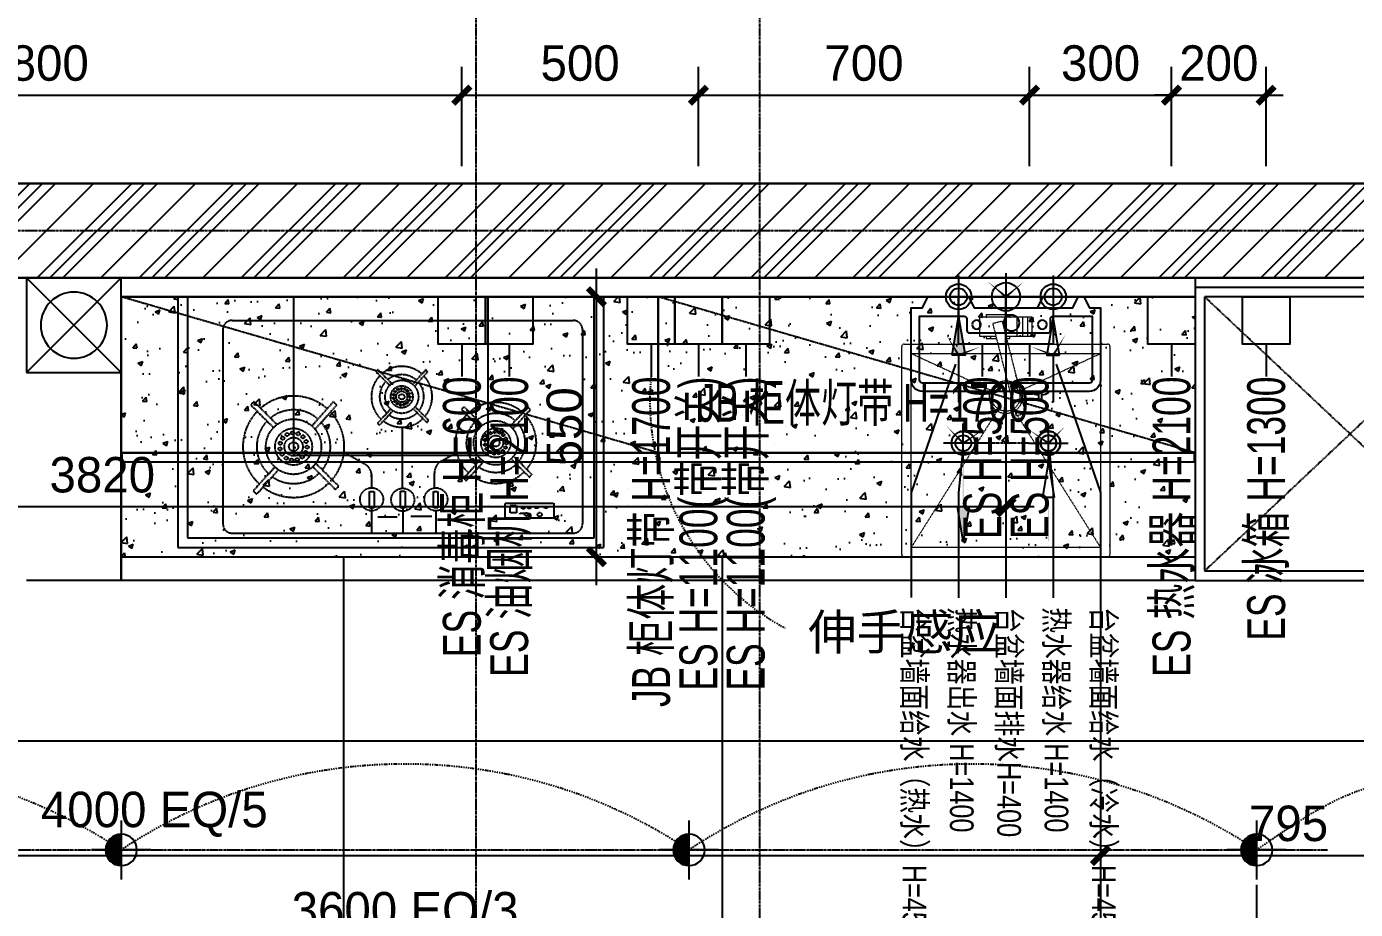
# Model space of a CAD drawing. Header units: millimetres. Extents: x 590 to 34010, y 590 to 7410.
# Drawn here: x 23850 to 26659, y 4564 to 6432 of the extents above; entities that cross this region are included whole.
import ezdxf
from ezdxf import colors
from ezdxf.entities.mleader import LeaderData, LeaderLine
from ezdxf.enums import TextEntityAlignment as Align
from ezdxf.math import Vec2, Vec3

# ---------------------------------------------------------------- set-up
doc = ezdxf.new("R2010")
doc.units = ezdxf.units.MM
doc.header["$PDMODE"] = 35
for name, pattern in [('Pbo-Center', [9, 6, -1, 1, -1]), ('Pbo-Dashdot', [5, 2.5, -1.25, 0, -1.25]), ('Pbo-Hidden', [1.875, 1.25, -0.625])]:
    doc.linetypes.add(name, pattern=pattern)
doc.layers.get('0').update_dxf_attribs({"color": 14})
doc.layers.get('DEFPOINTS').update_dxf_attribs({"color": 5})
for name, color, linetype in [('!PboDS-Fixt', 31, 'Pbo-Hidden'), ('!PboDS-MillRC', 42, 'Continuous'), ('!PboDS-MillRS', 43, 'Pbo-Hidden'), ('!PboEM-Dim', 50, 'Continuous'), ('!PboEM-Elec', 61, 'Continuous'), ('!PboES-Circ', 114, 'Pbo-Dashdot'), ('!PboES-Elec', 61, 'Continuous'), ('!PboES-TXT25', 40, 'Continuous'), ('!PboEX-Beam', 218, 'Pbo-Hidden'), ('!PboFC-Dim', 50, 'Continuous'), ('!PboFC-Hatch', 250, 'Continuous'), ('!PboLP-Dim', 50, 'Continuous'), ('!PboLP-Dim-Center', 50, 'Pbo-Center'), ('!PboPL-EXwalls', 190, 'Continuous'), ('!PboPL-Grid', 124, 'Pbo-Center'), ('!PboPL-Hatch', 250, 'Continuous'), ('!PboPL-Mech', 134, 'Continuous'), ('!PboPL-WallFin', 160, 'Continuous'), ('!PboRC-Lightings', 22, 'Continuous'), ('!PboWS-Dim', 50, 'Continuous'), ('!PboWS-Mech', 134, 'Continuous'), ('!PboWS-Refe', 50, 'Continuous')]:
    doc.layers.add(name, color=color, linetype=linetype)
doc.styles.add('!PYH.V2008_CN', font='')
doc.styles.add('!PYH.V2008_EN', font='')
doc.styles.add('Genvea', font='')
doc.styles.get('!PYH.V2008_CN').set_extended_font_data('赫思深化DWG.CN繁')
doc.styles.get('!PYH.V2008_EN').set_extended_font_data('赫思深化DWG.CN繁')
doc.styles.get('Genvea').set_extended_font_data('Geneva')
doc.dimstyles.new('!PboMS-30', dxfattribs={"dimscale": 30, "dimtxt": 2.5, "dimasz": 1.2, "dimexe": 2, "dimexo": 2, "dimgap": 1, "dimtad": 1, "dimdec": 0, "dimdsep": 46, "dimtxsty": '!PYH.V2008_EN', "dimblk": 'ARCHTICK', "dimcen": 1, "dimdle": 2, "dimclrd": 44, "dimclre": 44, "dimclrt": 256, "dimadec": 1, "dimazin": 2, "dimtfac": 1, "dimtdec": 0, "dimtix": 1, "dimtmove": 2, "dimatfit": 1, "dimldrblk": '!PYH_DIM.ARCHTICK', "dimfxl": 5, "dimfxlon": 1, "dimtolj": 1, "dimtzin": 0, "dimlwd": -1, "dimlwe": -1, "dimarcsym": 0})

# ---------------------------------------------------------------- blocks, each defined once
blk = doc.blocks.new('S-100立管')
for p, q in [((-100, 100), (100, 100)), ((-100, -100), (-100, 100)), ((-100, -100), (100, 100)), ((-100, 100), (100, -100)), ((100, 100), (100, -100)), ((100, -100), (-100, -100))]:
    blk.add_line(p, q)
blk.add_circle((0, 0), 70)
blk = doc.blocks.new('*U107')
at = {"layer": '!PboDS-MillRC'}
blk.add_lwpolyline([(620, 655), (0, 655), (0, 0), (620, 0)], close=True, dxfattribs=at)
at = {"layer": '!PboDS-MillRS'}
for p, q in [((20, 635), (600, 20)), ((600, 635), (20, 20))]:
    blk.add_line(p, q, dxfattribs=at)
blk.add_lwpolyline([(600, 635), (20, 635), (20, 20), (600, 20)], close=True, dxfattribs=at)
blk = doc.blocks.new('WERWY')
for p, q in [((276651.3, -30493.2), (277062.3, -30493.2)), ((276631.8, -31233.7), (276631.8, -30512.7)), ((277081.8, -31233.7), (277081.8, -30512.7)), ((276651.3, -31253.2), (277062.3, -31253.2))]:
    blk.add_line(p, q)
at = {"color": 8}
for p, q in [((276815, -30609.1), (276855.6, -30645.6)), ((276820.4, -30603.5), (276861.2, -30640.1)), ((276918.8, -30638.9), (276957.6, -30600.2)), ((276924.7, -30644.1), (276963.2, -30605.5)), ((276814.6, -30743.3), (276853.4, -30704.5)), ((276820, -30748.9), (276858.6, -30710.3)), ((276925.1, -30708.1), (276965.7, -30744.6)), ((276929.9, -30701.9), (276970.7, -30738.6)), ((276929.2, -30791.5), (276911.1, -30759.6)), ((276986, -30806.2), (276954.6, -30806.2)), ((277034.5, -30803.5), (277081.8, -30803.5)), ((277045.9, -30855.7), (277045.9, -30811)), ((276736.5, -30824.7), (276766.9, -30852.1)), ((276740.5, -30820.5), (276771.1, -30848)), ((276814.4, -30847.1), (276843.4, -30818)), ((276818.7, -30851), (276847.7, -30822)), ((276736.2, -30925.3), (276765.3, -30896.2)), ((276822.7, -30894.3), (276853.3, -30921.9)), ((276986.9, -30873.6), (276857.6, -30873.6)), ((277028.2, -30873.2), (277081.8, -30873.2)), ((277047.1, -30925.8), (277047.1, -30885.1)), ((276740.3, -30929.6), (276769.2, -30900.6)), ((276819.1, -30899), (276849.5, -30926.3)), ((276985.8, -30938.5), (276961, -30938.5)), ((277028.5, -30939), (277081.8, -30939)), ((276910.3, -30997.2), (276935.7, -30953.2)), ((276933.9, -31057), (276982.4, -31008.6)), ((276804.1, -31019.7), (276854.9, -31065.3)), ((276810.9, -31012.7), (276861.9, -31058.5)), ((276941.2, -31063.5), (276989.4, -31015.3)), ((276803.7, -31187.4), (276852.1, -31138.9)), ((276810.4, -31194.5), (276858.6, -31146.2)), ((276941.8, -31143.5), (276992.5, -31189.1)), ((276947.8, -31135.8), (276998.8, -31181.6))]:
    blk.add_line(p, q, dxfattribs=at)
for points in [[(277018.6, -30656.8), (277018.6, -30553.4), (277050, -30553.4), (277050, -30656.8)], [(277025.7, -30573.8), (277025.7, -30568), (277029.2, -30568), (277029.2, -30573.8)], [(277025.7, -30593.3), (277025.7, -30586.7), (277029.2, -30586.7), (277029.2, -30593.3)], [(277025.7, -30608.4), (277025.7, -30602.2), (277029.7, -30602.2), (277029.7, -30608.4)], [(277023.4, -30645.7), (277023.4, -30632.8), (277038.5, -30632.8), (277038.5, -30645.7)], [(277025.2, -30621.7), (277025.2, -30615.5), (277030.1, -30615.5), (277030.1, -30621.7)], [(276993.4, -30808.4), (276993.4, -30798.8), (277028.5, -30798.8), (277028.5, -30808.4)], [(276993.1, -30877.5), (276993.1, -30867.8), (277028.2, -30867.8), (277028.2, -30877.5)], [(276993.4, -30943.2), (276993.4, -30933.6), (277028.5, -30933.6), (277028.5, -30943.2)]]:
    blk.add_lwpolyline(points, close=True, dxfattribs=at)
for centre, radius in [((277042.5, -30583.6), 4.44), ((277042.1, -30611.5), 3.58), ((276890.8, -30676.4), 46.8), ((276890.8, -30676.4), 31.2), ((276868.9, -30668.7), 2.79), ((276874, -30660.6), 2.79), ((276890.8, -30676.4), 15.6), ((276882, -30655.2), 2.79), ((276890.8, -30676.4), 7.79), ((276891.4, -30653.6), 2.79), ((276900.7, -30655.9), 2.79), ((276908.2, -30661.8), 2.79), ((276912.7, -30670.3), 2.79), ((276867.6, -30678.2), 2.79), ((276870.2, -30687.4), 2.79), ((276876.4, -30694.7), 2.79), ((276885, -30699), 2.79), ((276894.5, -30699.3), 2.79), ((276903.4, -30695.7), 2.79), ((276910.1, -30688.8), 2.79), ((276913.4, -30679.8), 2.79), ((277010.2, -30803.1), 24.4), ((276793.3, -30875.2), 35.1), ((276793.3, -30875.2), 23.4), ((276776.9, -30869.4), 2.09), ((276780.8, -30863.3), 2.09), ((276793.3, -30875.2), 11.7), ((276786.7, -30859.3), 2.09), ((276793.8, -30858.1), 2.09), ((276800.8, -30859.8), 2.09), ((276806.4, -30864.2), 2.09), ((277011.2, -30873), 24.4), ((276775.9, -30876.5), 2.09), ((276777.9, -30883.4), 2.09), ((276782.5, -30888.9), 2.09), ((276789, -30892.1), 2.09), ((276793.3, -30875.2), 5.85), ((276796.2, -30892.4), 2.09), ((276802.8, -30889.7), 2.09), ((276807.8, -30884.5), 2.09), ((276809.8, -30870.6), 2.09), ((276810.3, -30877.8), 2.09), ((277010.2, -30938.9), 24.4), ((276898.9, -31103.8), 58.5), ((276898.9, -31103.8), 39), ((276871.6, -31094.2), 3.49), ((276877.9, -31084.1), 3.49), ((276898.9, -31103.8), 19.5), ((276887.9, -31077.4), 3.49), ((276899.7, -31075.3), 3.49), ((276911.3, -31078.2), 3.49), ((276920.7, -31085.6), 3.49), ((276926.3, -31096.2), 3.49), ((276869.9, -31106.1), 3.49), ((276873.2, -31117.6), 3.49), ((276898.9, -31103.8), 9.74), ((276923, -31119.4), 3.49), ((276927.1, -31108.2), 3.49), ((276880.9, -31126.8), 3.49), ((276891.6, -31132), 3.49), ((276903.6, -31132.5), 3.49), ((276914.7, -31128), 3.49)]:
    blk.add_circle(centre, radius, dxfattribs=at)
for centre, start, end in [((276651.3, -30512.7), 90, 180), ((277062.3, -30512.7), 0, 90), ((276651.3, -31233.7), 180, 270), ((277062.3, -31233.7), 270, 0)]:
    blk.add_arc(centre, 19.5, start, end)
for centre, radius, start, end in [((276890.8, -30676.4), 101.3, 133.9855, 138.3962), ((276890.8, -30676.4), 85.7, 49.4414, 133.2471), ((276890.8, -30676.4), 62.4, 51.0995, 131.4439), ((276890.8, -30676.4), 101.3, 44.3523, 48.7623), ((276890.8, -30676.4), 85.7, 138.4614, 220.6269), ((276890.8, -30676.4), 62.4, 138.6204, 218.9688), ((276890.8, -30676.4), 62.4, 324.6311, 43.9261), ((276890.8, -30676.4), 85.7, 322.8279, 44.2284), ((276890.8, -30676.4), 62.4, 226.1422, 317.4546), ((276890.8, -30676.4), 101.3, 221.306, 225.716), ((276890.8, -30676.4), 85.7, 225.84, 317.6136), ((276890.8, -30676.4), 101.3, 317.6788, 322.0896), ((276793.3, -30875.2), 64.3, 49.4414, 133.2471), ((276954.6, -30777), 29.2, 209.6465, 270), ((276793.3, -30875.2), 64.3, 138.4614, 220.6269), ((276793.3, -30875.2), 76, 133.9855, 138.3962), ((276793.3, -30875.2), 46.8, 51.0995, 131.4439), ((276793.3, -30875.2), 64.3, 322.8279, 44.2284), ((276793.3, -30875.2), 76, 44.3523, 48.7623), ((276793.3, -30875.2), 46.8, 138.6204, 218.9688), ((276793.3, -30875.2), 46.8, 324.6311, 43.9261), ((276793.3, -30875.2), 64.3, 225.84, 317.6136), ((276793.3, -30875.2), 46.8, 226.1422, 317.4546), ((276793.3, -30875.2), 76, 317.6788, 322.0896), ((276793.3, -30875.2), 76, 221.306, 225.716), ((276961, -30967.8), 29.2, 90, 150.0839), ((276898.9, -31103.8), 107.2, 49.4414, 133.2471), ((276898.9, -31103.8), 126.7, 44.3523, 48.7623), ((276898.9, -31103.8), 107.2, 138.4614, 220.6269), ((276898.9, -31103.8), 126.7, 133.9855, 138.3962), ((276898.9, -31103.8), 77.9, 51.0995, 131.4439), ((276898.9, -31103.8), 107.2, 322.8279, 44.2284), ((276898.9, -31103.8), 77.9, 138.6204, 218.9688), ((276898.9, -31103.8), 77.9, 324.6311, 43.9261), ((276898.9, -31103.8), 107.2, 225.84, 317.6136), ((276898.9, -31103.8), 77.9, 226.1422, 317.4546), ((276898.9, -31103.8), 126.7, 221.306, 225.716), ((276898.9, -31103.8), 126.7, 317.6788, 322.0896)]:
    blk.add_arc(centre, radius, start, end, dxfattribs=at)
blk = doc.blocks.new('油烟机')
at = {"color": 250, "linetype": 'Pbo-Hidden'}
blk.add_lwpolyline([(-530, -450), (0, -450), (0, 450), (-530, 450)], close=True, dxfattribs=at)
for points in [[(0, 430), (-510, 430), (-510, -430), (0, -430)], [(0, 205.5), (-335, 205.5), (-335, -205.5), (0, -205.5)]]:
    blk.add_lwpolyline(points, dxfattribs=at)
blk = doc.blocks.new('danpen')
at = {"color": 8, "lineweight": 5}
for p, q in [((30406.5, -73944.1), (30225, -73655.9)), ((30443.5, -73944.1), (30625, -73655.9)), ((30383.5, -73938.9), (30402.8, -73934)), ((30393.5, -73988), (30225, -74065.9)), ((30625, -74065.9), (30456.5, -73988))]:
    blk.add_line(p, q, dxfattribs=at)
at = {"color": 0, "lineweight": 5}
for p, q in [((30433.1, -74134.7), (30383.5, -73938.9)), ((30402.8, -73934), (30452.5, -74129.8)), ((30369.7, -74102.6), (30369.7, -74142.6)), ((30424.9, -74102.6), (30369.7, -74102.6)), ((30379.7, -74142.6), (30379.7, -74102.6)), ((30389.7, -74142.6), (30389.7, -74102.6)), ((30401.7, -74142.6), (30401.7, -74102.6)), ((30416.7, -74097.6), (30416.7, -74102.6)), ((30423.7, -74097.6), (30416.7, -74097.6)), ((30466.7, -74097.6), (30444.3, -74097.6)), ((30480.7, -74102.6), (30445.6, -74102.6)), ((30466.7, -74102.6), (30466.7, -74097.6)), ((30480.7, -74142.6), (30480.7, -74102.6)), ((30369.7, -74142.6), (30480.7, -74142.6)), ((30416.7, -74141.6), (30416.7, -74147.6)), ((30416.7, -74147.6), (30466.7, -74147.6)), ((30452.5, -74129.8), (30433.1, -74134.7)), ((30466.7, -74147.6), (30466.7, -74141.6))]:
    blk.add_line(p, q, dxfattribs=at)
blk.add_lwpolyline([(30640, -74085.9), (30210, -74085.9, -0.414214), (30205, -74080.9), (30205, -73640.9, -0.414214), (30210, -73635.9), (30640, -73635.9, -0.414214), (30645, -73640.9), (30645, -74080.9, -0.414214)], format="xyb", close=True, dxfattribs=at)
blk.add_lwpolyline([(30625, -74065.9), (30225, -74065.9), (30225, -73655.9), (30625, -73655.9)], close=True, dxfattribs=at)
at = {"color": 8, "lineweight": 5}
for radius in [34.7, 29.7]:
    blk.add_circle((30425, -73973.5), radius, dxfattribs=at)
blk = doc.blocks.new('*U108')
for points in [[(-350, 2), (-330, 2), (-330, 1133), (-350, 1133)], [(-330, 0), (0, 0), (0, 1135), (-330, 1135)]]:
    blk.add_lwpolyline(points, close=True)
at = {"color": 250}
blk.add_lwpolyline([(-330, 1135), (0, 0)], dxfattribs=at)
blk = doc.blocks.new('插座1')
at = {"color": 0}
blk.add_line((1.6, 0), (2.7, 0), dxfattribs=at)
blk.add_lwpolyline([(0, -0.8), (1.6, -0.8), (1.6, 0.8), (0, 0.8)], close=True, dxfattribs=at)
at = {"color": 0, "style": 'Genvea'}
blk.add_attdef('TV', text='', height=1.6, dxfattribs=at).set_placement((3.25, 0), align=Align.MIDDLE_LEFT)
blk = doc.blocks.new('_ArchTick')
at = {"const_width": 0.35}
blk.add_lwpolyline([(0.5, 0.5), (-0.5, -0.5)], dxfattribs=at)
blk = doc.blocks.new('*D111')
at = {"layer": '!PboEM-Dim', "color": 44, "transparency": 16777216}
for p, q in [((22970, 6136.5), (22970, 6346.5)), ((24770, 6136.5), (24770, 6346.5)), ((22910, 6286.5), (24830, 6286.5))]:
    blk.add_line(p, q, dxfattribs=at)
at = {"layer": 'DEFPOINTS', "color": 0, "transparency": 16777216}
for p in [(24770, 6286.5), (22970, 5900), (24770, 5860)]:
    blk.add_point(p, dxfattribs=at)
at = {"layer": '!PboEM-Dim', "color": 44, "transparency": 16777216, "xscale": 36, "yscale": 36, "zscale": 36, "rotation": 180}
blk.add_blockref('_ArchTick', (22970, 6286.5), dxfattribs=at)
at = {"layer": '!PboEM-Dim', "color": 44, "transparency": 16777216, "xscale": 36, "yscale": 36, "zscale": 36}
blk.add_blockref('_ArchTick', (24770, 6286.5), dxfattribs=at)
at = {"layer": '!PboEM-Dim', "transparency": 16777216, "insert": (23870, 6354), "char_height": 75, "attachment_point": 5, "style": '!PYH.V2008_EN'}
blk.add_mtext('\\A1;1800', dxfattribs=at)
blk = doc.blocks.new('!PYH_DIM.ARCHTICK')
blk.add_lwpolyline([(0, 0, 0, 0, 0), (-0.964, -1.149, 0.4, 0.25, 0), (0, 0, 0.25, 0.4, 0), (-0.964, 1.149, 0, 0, 0), (0, 0, 0, 0, 0), (-1.635, 0, 0, 0, 0)], format="xyseb")
blk = doc.blocks.new('*D112')
at = {"layer": '!PboEM-Dim', "color": 44, "transparency": 16777216}
for p, q in [((24770, 6136.5), (24770, 6346.5)), ((25270, 6136.5), (25270, 6346.5)), ((24710, 6286.5), (25330, 6286.5))]:
    blk.add_line(p, q, dxfattribs=at)
at = {"layer": 'DEFPOINTS', "color": 0, "transparency": 16777216}
for p in [(25270, 6286.5), (24770, 5860), (25270, 5760)]:
    blk.add_point(p, dxfattribs=at)
at = {"layer": '!PboEM-Dim', "color": 44, "transparency": 16777216, "xscale": 36, "yscale": 36, "zscale": 36, "rotation": 180}
blk.add_blockref('_ArchTick', (24770, 6286.5), dxfattribs=at)
at = {"layer": '!PboEM-Dim', "color": 44, "transparency": 16777216, "xscale": 36, "yscale": 36, "zscale": 36}
blk.add_blockref('_ArchTick', (25270, 6286.5), dxfattribs=at)
at = {"layer": '!PboEM-Dim', "transparency": 16777216, "insert": (25020, 6354), "char_height": 75, "attachment_point": 5, "style": '!PYH.V2008_EN'}
blk.add_mtext('\\A1;500', dxfattribs=at)
blk = doc.blocks.new('*D113')
at = {"layer": '!PboEM-Dim', "color": 44, "transparency": 16777216}
for p, q in [((25270, 6136.5), (25270, 6346.5)), ((25970, 6136.5), (25970, 6346.5)), ((25210, 6286.5), (26030, 6286.5))]:
    blk.add_line(p, q, dxfattribs=at)
at = {"layer": 'DEFPOINTS', "color": 0, "transparency": 16777216}
for p in [(25970, 6286.5), (25270, 5760), (25970, 5760)]:
    blk.add_point(p, dxfattribs=at)
at = {"layer": '!PboEM-Dim', "color": 44, "transparency": 16777216, "xscale": 36, "yscale": 36, "zscale": 36, "rotation": 180}
blk.add_blockref('_ArchTick', (25270, 6286.5), dxfattribs=at)
at = {"layer": '!PboEM-Dim', "color": 44, "transparency": 16777216, "xscale": 36, "yscale": 36, "zscale": 36}
blk.add_blockref('_ArchTick', (25970, 6286.5), dxfattribs=at)
at = {"layer": '!PboEM-Dim', "transparency": 16777216, "insert": (25620, 6354), "char_height": 75, "attachment_point": 5, "style": '!PYH.V2008_EN'}
blk.add_mtext('\\A1;700', dxfattribs=at)
blk = doc.blocks.new('*D114')
at = {"layer": '!PboEM-Dim', "color": 44, "transparency": 16777216}
for p, q in [((25970, 6136.5), (25970, 6346.5)), ((26270, 6136.5), (26270, 6346.5)), ((25910, 6286.5), (26330, 6286.5))]:
    blk.add_line(p, q, dxfattribs=at)
at = {"layer": 'DEFPOINTS', "color": 0, "transparency": 16777216}
for p in [(26270, 6286.5), (25970, 5760), (26270, 5760)]:
    blk.add_point(p, dxfattribs=at)
at = {"layer": '!PboEM-Dim', "color": 44, "transparency": 16777216, "xscale": 36, "yscale": 36, "zscale": 36, "rotation": 180}
blk.add_blockref('_ArchTick', (25970, 6286.5), dxfattribs=at)
at = {"layer": '!PboEM-Dim', "color": 44, "transparency": 16777216, "xscale": 36, "yscale": 36, "zscale": 36}
blk.add_blockref('_ArchTick', (26270, 6286.5), dxfattribs=at)
at = {"layer": '!PboEM-Dim', "transparency": 16777216, "insert": (26120, 6354), "char_height": 75, "attachment_point": 5, "style": '!PYH.V2008_EN'}
blk.add_mtext('\\A1;300', dxfattribs=at)
blk = doc.blocks.new('*D115')
at = {"layer": '!PboEM-Dim', "color": 44, "transparency": 16777216}
for p, q in [((26270, 6136.5), (26270, 6346.5)), ((26470, 6136.5), (26470, 6346.5)), ((26270, 6286.5), (26234, 6286.5)), ((26270, 6286.5), (26470, 6286.5)), ((26470, 6286.5), (26506, 6286.5))]:
    blk.add_line(p, q, dxfattribs=at)
at = {"layer": 'DEFPOINTS', "color": 0, "transparency": 16777216}
for p in [(26470, 6286.5), (26270, 5760), (26470, 5760)]:
    blk.add_point(p, dxfattribs=at)
at = {"layer": '!PboEM-Dim', "color": 44, "transparency": 16777216, "xscale": 36, "yscale": 36, "zscale": 36}
blk.add_blockref('_ArchTick', (26270, 6286.5), dxfattribs=at)
at = {"layer": '!PboEM-Dim', "color": 44, "transparency": 16777216, "xscale": 36, "yscale": 36, "zscale": 36, "rotation": 180}
blk.add_blockref('_ArchTick', (26470, 6286.5), dxfattribs=at)
at = {"layer": '!PboEM-Dim', "transparency": 16777216, "insert": (26370, 6354), "char_height": 75, "attachment_point": 5, "style": '!PYH.V2008_EN'}
blk.add_mtext('\\A1;200', dxfattribs=at)
blk = doc.blocks.new('*U60')
blk.add_hatch(color=256).paths.add_polyline_path([(-113.6, -123.5), (-100, -42.4), (-86.4, -123.5)])
at = {"color": 8}
for p, q in [((-100, 45.1), (-100, -44.9)), ((0, 50), (0, -50)), ((100, 45.1), (100, -44.9)), ((-59.6, 0.1), (-149.6, 0.1)), ((50, 0), (-50, 0)), ((59.6, 0.1), (149.6, 0.1))]:
    blk.add_line(p, q, dxfattribs=at)
for p, q in [((-100, -123.5), (-100, -223)), ((100, -123.5), (100, -223))]:
    blk.add_line(p, q)
for points in [[(-113.6, -123.5), (-100, -42.4), (-86.4, -123.5)], [(113.6, -123.5), (100, -42.4), (86.4, -123.5)]]:
    blk.add_lwpolyline(points, close=True)
for centre, radius in [((0, 0), 30), ((-100, 0), 27), ((100, 0), 27)]:
    blk.add_circle(centre, radius)
at = {"color": 250}
for centre in [(-100, 0), (100, 0)]:
    blk.add_circle(centre, 18, dxfattribs=at)
blk = doc.blocks.new('A$C4AC51595')
for p, q in [((202.4, -54.7), (200, -54.7)), ((200, -90), (202.4, -90))]:
    blk.add_line(p, q)
for points in [[(23.5, -67.1), (0, -78.8), (0, -164.7), (23.5, -176.5), (23.5, -200), (176.5, -200, 0.414214), (200, -176.5), (200, 176.5, 0.414214), (176.5, 200), (23.5, 200), (23.5, 176.5), (0, 164.7), (0, 78.8), (23.5, 67.1)], [(76.5, 76.5), (76.5, -88.2, -0.414214), (70.6, -94.1), (47.1, -94.1, 0.414214), (41.2, -100), (41.2, -182.4), (176.5, -182.4, 0.414214), (182.4, -176.5), (182.4, 176.5, 0.414214), (176.5, 182.4), (41.2, 182.4), (41.2, 88.2, 0.414214), (47.1, 82.4), (70.6, 82.4, -0.414214)]]:
    blk.add_lwpolyline(points, format="xyb", close=True)
blk.add_lwpolyline([(23.5, -67.1), (23.5, -141.2), (0, -152.9)])
blk.add_lwpolyline([(200, -75.3), (216.5, -75.3, 0.414214), (217.6, -74.1), (217.6, -70.6, 0.414214), (216.5, -69.4), (200, -69.4)], format="xyb")
for centre, radius in [((58.8, 62.1), 9.41), ((55.3, -12), 16.7), ((58.8, -77.2), 9.41)]:
    blk.add_circle(centre, radius)
for centre, start, end in [((183.6, -70.7), 3.0559, 40.5469), ((183.6, -74), 319.4531, 356.9441)]:
    blk.add_arc(centre, 24.6, start, end)
blk = doc.blocks.new('A$C7EA33CFF')
for p, q in [((0, -41.7), (0, 41.7)), ((-41.7, 0), (41.7, 0))]:
    blk.add_line(p, q)
blk.add_lwpolyline([(-115.1, 12.3), (-115.1, -12.3), (-41.7, 0), (-115.1, 12.3)])
for radius in [25, 16.7]:
    blk.add_circle((0.1, 0), radius)
blk.add_solid([(-207.2, -1.2), (-207.2, 1.2), (-115.1, -1.2), (-115.1, 1.2)])
blk = doc.blocks.new('pbotmp20160325092646')
blk.add_hatch(color=256).paths.add_polyline_path([(-12.3, 133.8), (12.3, 133.8), (0, 207.2)])
for p, q in [((0, 41.7), (0, -41.7)), ((-41.7, 0), (41.7, 0))]:
    blk.add_line(p, q)
blk.add_lwpolyline([(12.3, 133.8), (-12.3, 133.8), (0, 207.2), (12.3, 133.8)])
for radius in [25, 16.7]:
    blk.add_circle((0, -0.1), radius)
blk.add_solid([(-1.2, 41.7), (1.2, 41.7), (-1.2, 133.8), (1.2, 133.8)])
blk = doc.blocks.new('pbotmp20190506221721')
blk.add_hatch(color=256).paths.add_polyline_path([(133.8, -77.7), (133.8, -102.3), (207.2, -90)])
for p, q in [((0, 48.3), (0, 131.7)), ((41.7, 90), (-41.7, 90)), ((0, -48.3), (0, -131.7)), ((41.7, -90), (-41.7, -90))]:
    blk.add_line(p, q)
at = {"color": 250, "linetype": 'Pbo-Center'}
for p, q in [((0, 48.3), (0, -48.3)), ((-40, 0), (80, 0))]:
    blk.add_line(p, q, dxfattribs=at)
for points in [[(115.1, 102.3), (115.1, 77.7), (41.7, 90), (115.1, 102.3)], [(133.8, -102.3), (133.8, -77.7), (207.2, -90), (133.8, -102.3)]]:
    blk.add_lwpolyline(points)
for centre, radius in [((-0.1, 90), 25), ((-0.1, 90), 16.7), ((-0.1, -90), 25), ((-0.1, -90), 16.7)]:
    blk.add_circle(centre, radius)
for points in [[(207.2, 88.8), (207.2, 91.2), (115.1, 88.8), (115.1, 91.2)], [(41.7, -88.8), (41.7, -91.2), (133.8, -88.8), (133.8, -91.2)]]:
    blk.add_solid(points)
at = {"xscale": -1}
blk.add_blockref('A$C7EA33CFF', (0, 90), dxfattribs=at)
at = {"rotation": 270}
blk.add_blockref('pbotmp20160325092646', (0, -90), dxfattribs=at)
blk = doc.blocks.new('*D124')
at = {"layer": '!PboWS-Dim', "color": 44, "transparency": 16777216}
for p, q in [((22100, 5565.6), (22100, 5355.6)), ((25920, 5565.6), (25920, 5355.6)), ((25980, 5415.6), (22040, 5415.6))]:
    blk.add_line(p, q, dxfattribs=at)
at = {"layer": 'DEFPOINTS', "color": 0, "transparency": 16777216}
for p in [(22100, 5860), (25920, 5860), (22100, 5415.6)]:
    blk.add_point(p, dxfattribs=at)
at = {"layer": '!PboWS-Dim', "color": 44, "transparency": 16777216, "xscale": 36, "yscale": 36, "zscale": 36, "rotation": 180}
blk.add_blockref('_ArchTick', (22100, 5415.6), dxfattribs=at)
at = {"layer": '!PboWS-Dim', "color": 44, "transparency": 16777216, "xscale": 36, "yscale": 36, "zscale": 36}
blk.add_blockref('_ArchTick', (25920, 5415.6), dxfattribs=at)
at = {"layer": '!PboWS-Dim', "transparency": 16777216, "insert": (24010, 5483.1), "char_height": 75, "attachment_point": 5, "style": '!PYH.V2008_EN'}
blk.add_mtext('\\A1;3820', dxfattribs=at)
blk = doc.blocks.new('*U261')
for p, q in [((50, 112.5), (50, -12.5)), ((-12.5, 50), (112.5, 50))]:
    blk.add_line(p, q)
at = {"const_width": 33.3}
blk.add_lwpolyline([(50, 33.3, 0.414214), (66.7, 50, 0.414214), (50, 66.7)], format="xyb", dxfattribs=at)
blk.add_circle((50, 50), 33.3)
blk = doc.blocks.new('*D146')
at = {"layer": '!PboLP-Dim', "color": 44, "transparency": 16777216}
for p, q in [((26450, 4615.9), (26450, 4405.9)), ((27170, 4615.9), (27170, 4405.9)), ((27230, 4465.9), (26390, 4465.9))]:
    blk.add_line(p, q, dxfattribs=at)
at = {"layer": 'DEFPOINTS', "color": 0, "transparency": 16777216}
for p in [(26450, 4685.9), (27170, 4685.9), (26450, 4465.9)]:
    blk.add_point(p, dxfattribs=at)
at = {"layer": '!PboLP-Dim', "color": 44, "transparency": 16777216, "xscale": 36, "yscale": 36, "zscale": 36, "rotation": 180}
blk.add_blockref('_ArchTick', (26450, 4465.9), dxfattribs=at)
at = {"layer": '!PboLP-Dim', "color": 44, "transparency": 16777216, "xscale": 36, "yscale": 36, "zscale": 36}
blk.add_blockref('_ArchTick', (27170, 4465.9), dxfattribs=at)
at = {"layer": '!PboLP-Dim', "transparency": 16777216, "insert": (26810, 4537), "char_height": 75, "attachment_point": 5, "style": '!PYH.V2008_EN'}
blk.add_mtext('\\A1;EQ', dxfattribs=at)
blk = doc.blocks.new('*D147')
at = {"layer": '!PboLP-Dim', "color": 44, "transparency": 16777216}
for p, q in [((22850, 4615.9), (22850, 4405.9)), ((26450, 4615.9), (26450, 4405.9)), ((26510, 4465.9), (22790, 4465.9))]:
    blk.add_line(p, q, dxfattribs=at)
at = {"layer": 'DEFPOINTS', "color": 0, "transparency": 16777216}
for p in [(22850, 4690), (26450, 4685.9), (22850, 4465.9)]:
    blk.add_point(p, dxfattribs=at)
at = {"layer": '!PboLP-Dim', "color": 44, "transparency": 16777216, "xscale": 36, "yscale": 36, "zscale": 36, "rotation": 180}
blk.add_blockref('_ArchTick', (22850, 4465.9), dxfattribs=at)
at = {"layer": '!PboLP-Dim', "color": 44, "transparency": 16777216, "xscale": 36, "yscale": 36, "zscale": 36}
blk.add_blockref('_ArchTick', (26450, 4465.9), dxfattribs=at)
at = {"layer": '!PboLP-Dim', "transparency": 16777216, "insert": (24650, 4553.1), "char_height": 75, "attachment_point": 5, "style": '!PYH.V2008_EN'}
blk.add_mtext('\\A1;3600 EQ/3', dxfattribs=at)
blk = doc.blocks.new('*D151')
at = {"layer": '!PboFC-Dim', "color": 44, "transparency": 16777216}
for p, q in [((22120, 4828.1), (22120, 4618.1)), ((26120, 4828.1), (26120, 4618.1)), ((22060, 4678.1), (26180, 4678.1))]:
    blk.add_line(p, q, dxfattribs=at)
at = {"layer": 'DEFPOINTS', "color": 0, "transparency": 16777216}
for p in [(22120, 5260), (26120, 5195.8), (26120, 4678.1)]:
    blk.add_point(p, dxfattribs=at)
at = {"layer": '!PboFC-Dim', "color": 44, "transparency": 16777216, "xscale": 36, "yscale": 36, "zscale": 36, "rotation": 180}
blk.add_blockref('_ArchTick', (22120, 4678.1), dxfattribs=at)
at = {"layer": '!PboFC-Dim', "color": 44, "transparency": 16777216, "xscale": 36, "yscale": 36, "zscale": 36}
blk.add_blockref('_ArchTick', (26120, 4678.1), dxfattribs=at)
at = {"layer": '!PboFC-Dim', "transparency": 16777216, "insert": (24120, 4765.2), "char_height": 75, "attachment_point": 5, "style": '!PYH.V2008_EN'}
blk.add_mtext('\\A1;4000 EQ/5', dxfattribs=at)
blk = doc.blocks.new('*D152')
at = {"layer": '!PboFC-Dim', "color": 44, "transparency": 16777216}
for p, q in [((26120, 4828.1), (26120, 4618.1)), ((26915, 4828.1), (26915, 4618.1)), ((26060, 4678.1), (26975, 4678.1))]:
    blk.add_line(p, q, dxfattribs=at)
at = {"layer": 'DEFPOINTS', "color": 0, "transparency": 16777216}
for p in [(26915, 5260), (26120, 5195.8), (26915, 4678.1)]:
    blk.add_point(p, dxfattribs=at)
at = {"layer": '!PboFC-Dim', "color": 44, "transparency": 16777216, "xscale": 36, "yscale": 36, "zscale": 36, "rotation": 180}
blk.add_blockref('_ArchTick', (26120, 4678.1), dxfattribs=at)
at = {"layer": '!PboFC-Dim', "color": 44, "transparency": 16777216, "xscale": 36, "yscale": 36, "zscale": 36}
blk.add_blockref('_ArchTick', (26915, 4678.1), dxfattribs=at)
at = {"layer": '!PboFC-Dim', "transparency": 16777216, "insert": (26517.5, 4745.6), "char_height": 75, "attachment_point": 5, "style": '!PYH.V2008_EN'}
blk.add_mtext('\\A1;795', dxfattribs=at)
blk = doc.blocks.new('*D240')
at = {"layer": '!PboFC-Dim', "color": 44, "transparency": 16777216}
for p, q in [((25054.6, 5250), (25054.6, 5920)), ((24950, 5860), (25114.6, 5860)), ((24950, 5310), (25114.6, 5310))]:
    blk.add_line(p, q, dxfattribs=at)
at = {"layer": 'DEFPOINTS', "color": 0, "transparency": 16777216}
for p in [(24890, 5860), (25054.6, 5860), (24890, 5310)]:
    blk.add_point(p, dxfattribs=at)
at = {"layer": '!PboFC-Dim', "color": 44, "transparency": 16777216, "xscale": 36, "yscale": 36, "zscale": 36}
for p, rotation in [((25054.6, 5860), 90), ((25054.6, 5310), 270)]:
    blk.add_blockref('_ArchTick', p, dxfattribs=dict(at, rotation=rotation))
at = {"layer": '!PboFC-Dim', "transparency": 16777216, "insert": (24987.1, 5585), "char_height": 75, "attachment_point": 5, "rotation": 90, "style": '!PYH.V2008_EN'}
blk.add_mtext('\\A1;550', dxfattribs=at)

msp = doc.modelspace()

# ---------------------------------------------------------------- hatches: boundary and pattern name
at = {"layer": '!PboFC-Hatch'}
h = msp.add_hatch(dxfattribs=at)
h.set_pattern_fill('PYHTEMP_TEMP48', color=256, scale=60)
h.set_pattern_definition([(50, (24050, 5310), (107.589, -9.4128), [11.25, -123.75]), (355, (24050, 5310), (-20.8127, 112.829), [9, -99]), (100.4514, (24058.97, 5309.1), (86.7764, 103.416), [9.561, -105.1713]), (46.184, (24050, 5340), (160.086, -24.828), [16.875, -185.625]), (96.6356, (24063.34, 5337.93), (140.199, 146.118), [14.342, -157.757]), (351.184, (24050, 5340), (140.199, 146.118), [13.5, -148.5]), (21, (24065, 5332.5), (89.536, -60.393), [11.25, -123.75]), (326, (24065, 5332.5), (36.4973, 108.7725), [9, -99]), (71.4514, (24072.46, 5327.47), (126.0334, 48.3796), [9.543, -105.1713])])
h.paths.add_polyline_path([(24050, 5860), (24050, 5310), (26320, 5310), (26320, 5860)])
h = msp.add_hatch(dxfattribs=at)
h.set_pattern_fill('AR-SAND', color=256, scale=2.1, angle=45)
h.set_pattern_definition([(82.5, (24050, 5310), (-75.05, 70.2982), [0, -81.0768, 0, -90.678, 0, -86.6775]), (52.5, (24050, 5310), (-39.692, 173.194), [0, -43.7388, 0, -73.0758, 0, -28.0035]), (12.5, (24003.61, 5263.61), (117.243, 117.6698), [0, -26.67, 0, -96.012, 0, -125.349]), (2.5, (24003.61, 5263.61), (80.279, 146.486), [0, -13.335, 0, -62.9412, 0, -72.009])])
h.paths.add_polyline_path([(26320, 5860), (24050, 5860), (24050, 5310), (26320, 5310)])
h = msp.add_hatch(dxfattribs=at)
h.set_pattern_fill('PBO网格_800_800', color=256, style=0, pattern_type=2)
h.set_pattern_definition([(0, (22120, 4120), (0, 800), []), (90, (22120, 4120), (-800, 800), [])])
h.paths.add_polyline_path([(22120, 5260), (22120, 5240), (22130, 5240), (22130, 5210), (22120, 5210), (22120, 4240), (22130, 4240), (22130, 4210), (22120, 4210), (22120, 4120), (23560, 4120), (23560, 4130), (24440, 4130), (24440, 4120), (26915, 4120), (26915, 5240), (26320, 5240), (26320, 5310), (24050, 5310), (24050, 5260)])
at = {"layer": '!PboPL-Hatch'}
h = msp.add_hatch(dxfattribs=at)
h.set_pattern_fill('PLASTI', color=256, scale=24, angle=225)
h.set_pattern_definition([(225, (64061.15, 11604.46), (107.7631, -107.7631), []), (225, (64074.62, 11590.99), (107.7631, -107.7631), []), (225, (64088.09, 11577.51), (107.7631, -107.7631), []), (225, (64128.5, 11537.1), (107.7631, -107.7631), [])])
h.paths.add_polyline_path([(31200, 5600), (31000, 5600), (31000, 5200), (31200, 5200)])
h.paths.add_polyline_path([(31800, 2700), (31200, 2700), (31200, 2600), (31800, 2600)])
h.paths.add_polyline_path([(31200, 1900), (31000, 1900), (31000, 1400), (31200, 1400)])
h.paths.add_polyline_path([(27800, 6100), (22100, 6100), (22100, 6600), (21900, 6600), (21900, 5250), (22100, 5250), (22100, 5900), (22650, 5900), (23250, 5900), (23850, 5900), (27800, 5900)])
h.paths.add_polyline_path([(32900, 6100), (31200, 6100), (31200, 5900), (32900, 5900)])

# ---------------------------------------------------------------- linework, layer by layer
at = {"layer": '!PboDS-Fixt'}
msp.add_lwpolyline([(24050, 5860), (26320, 5860), (26320, 5260), (24050, 5260)], close=True, dxfattribs=at)
at = {"layer": '!PboES-Circ'}
for points in [[(25170, 5691.2, 0.3), (25453, 5159.3, 0.3)], [(22582.4, 4828.1, -0.111758), (22850, 4690, -0.302321), (24050, 4690, -0.302626), (25250, 4690, -0.302626), (26450, 4690, -0.3)]]:
    msp.add_lwpolyline(points, format="xyb", dxfattribs=at)
msp.add_spline([(26450, 4690), (26733.8, 4832.6), (27120, 4715.2)], degree=3, dxfattribs=at)
at = {"layer": '!PboEX-Beam'}
msp.add_lwpolyline([(22100, 6100), (27800, 6100), (27800, 5900), (22100, 5900)], close=True, dxfattribs=at)
at = {"layer": '!PboFC-Hatch'}
msp.add_lwpolyline([(24050, 5310), (26320, 5310)], dxfattribs=at)
at = {"layer": '!PboLP-Dim-Center', "color": 44}
msp.add_lwpolyline([(22700, 4690), (26600, 4690)], dxfattribs=at)
at = {"layer": '!PboPL-EXwalls'}
msp.add_lwpolyline([(27800, 5900), (27800, 6100), (22100, 6100), (22100, 6600), (21900, 6600), (21900, 5250), (22100, 5250), (22100, 5900)], close=True, dxfattribs=at)
at = {"layer": '!PboPL-Grid'}
for points in [[(24800, 1400), (24800, 6600)], [(25400, 1400), (25400, 6600)], [(21400, 6000), (33200, 6000)]]:
    msp.add_lwpolyline(points, dxfattribs=at)
at = {"layer": '!PboPL-WallFin'}
msp.add_lwpolyline([(26320, 5900), (26320, 5860), (24050, 5860), (24050, 5260), (23850, 5260)], dxfattribs=at)

# ---------------------------------------------------------------- block references
at = {"layer": '!PboDS-Fixt'}
for name, p, rotation in [('油烟机', (24620, 5860), 90), ('danpen', (56345, -68325.9), 180), ('WERWY', (55518.2, 282441.8), 270)]:
    msp.add_blockref(name, p, dxfattribs=dict(at, rotation=rotation))
at = {"layer": '!PboDS-MillRS', "xscale": -1, "rotation": 270}
for p in [(24050, 5860), (25185, 5860)]:
    msp.add_blockref('*U108', p, dxfattribs=at)
at = {"layer": '!PboEM-Elec'}
ref = msp.add_blockref('插座1', (24770, 5860), dxfattribs=dict(at, xscale=-62.5, yscale=62.5, zscale=62.5, rotation=90))
ref.add_attrib('TV', 'ES 消毒柜 H=600', dxfattribs={"layer": '0', "color": 0, "height": 80, "rotation": 90, "style": '!PYH.V2008_EN', "width": 0.7}).set_placement((24770, 5691.2), align=Align.MIDDLE_RIGHT)
at = {"layer": '!PboEM-Elec', "color": 1}
ref = msp.add_blockref('插座1', (24870, 5860), dxfattribs=dict(at, xscale=-62.5, yscale=62.5, zscale=62.5, rotation=90))
ref.add_attrib('TV', 'ES 油烟机 H=2100', dxfattribs={"layer": '0', "color": 0, "height": 80, "rotation": 90, "style": '!PYH.V2008_EN', "width": 0.7}).set_placement((24870, 5691.2), align=Align.MIDDLE_RIGHT)
at = {"layer": '!PboEM-Elec'}
ref = msp.add_blockref('插座1', (25170, 5860), dxfattribs=dict(at, xscale=-62.5, yscale=62.5, zscale=62.5, rotation=90))
ref.add_attrib('TV', 'JB 柜体灯带 H=1700', dxfattribs={"layer": '0', "color": 0, "height": 80, "rotation": 90, "style": '!PYH.V2008_EN', "width": 0.7}).set_placement((25170, 5691.2), align=Align.MIDDLE_RIGHT)
ref = msp.add_blockref('插座1', (25270, 5860), dxfattribs=dict(at, xscale=-62.5, yscale=62.5, zscale=62.5, rotation=90))
ref.add_attrib('TV', 'ES H=1100(带开关)', dxfattribs={"layer": '0', "color": 0, "height": 80, "rotation": 90, "style": '!PYH.V2008_EN', "width": 0.7}).set_placement((25270, 5691.2), align=Align.MIDDLE_RIGHT)
ref = msp.add_blockref('插座1', (25370, 5860), dxfattribs=dict(at, xscale=-62.5, yscale=62.5, zscale=62.5, rotation=90))
ref.add_attrib('TV', 'ES H=1100(带开关)', dxfattribs={"layer": '0', "color": 0, "height": 80, "rotation": 90, "style": '!PYH.V2008_EN', "width": 0.7}).set_placement((25370, 5691.2), align=Align.MIDDLE_RIGHT)
ref = msp.add_blockref('插座1', (25870, 5860), dxfattribs=dict(at, xscale=-62.5, yscale=62.5, zscale=62.5, rotation=90))
ref.add_attrib('TV', 'ES H=500', dxfattribs={"layer": '0', "color": 0, "height": 80, "rotation": 90, "style": '!PYH.V2008_EN', "width": 0.7}).set_placement((25870, 5691.2), align=Align.MIDDLE_RIGHT)
ref = msp.add_blockref('插座1', (25970, 5860), dxfattribs=dict(at, xscale=-62.5, yscale=62.5, zscale=62.5, rotation=90))
ref.add_attrib('TV', 'ES H=500', dxfattribs={"layer": '0', "color": 0, "height": 80, "rotation": 90, "style": '!PYH.V2008_EN', "width": 0.7}).set_placement((25970, 5691.2), align=Align.MIDDLE_RIGHT)
at = {"layer": '!PboEM-Elec', "color": 1}
ref = msp.add_blockref('插座1', (26270, 5860), dxfattribs=dict(at, xscale=-62.5, yscale=62.5, zscale=62.5, rotation=90))
ref.add_attrib('TV', 'ES 热水器 H=2100', dxfattribs={"layer": '0', "color": 0, "height": 80, "rotation": 90, "style": '!PYH.V2008_EN', "width": 0.7}).set_placement((26270, 5691.2), align=Align.MIDDLE_RIGHT)
at = {"layer": '!PboEM-Elec'}
ref = msp.add_blockref('插座1', (26470, 5860), dxfattribs=dict(at, xscale=-62.5, yscale=62.5, zscale=62.5, rotation=90))
ref.add_attrib('TV', 'ES 冰箱 H=1300', dxfattribs={"layer": '0', "color": 0, "height": 80, "rotation": 90, "style": '!PYH.V2008_EN', "width": 0.7}).set_placement((26470, 5691.2), align=Align.MIDDLE_RIGHT)
at = {"layer": '!PboES-Elec'}
ref = msp.add_blockref('插座1', (25170, 5860), dxfattribs=dict(at, xscale=-62.5, yscale=62.5, zscale=62.5, rotation=90))
ref.add_attrib('TV', 'JB 柜体灯带 H=1700', dxfattribs={"layer": '0', "color": 0, "height": 80, "style": '!PYH.V2008_EN', "width": 0.7}).set_placement((25967.2, 5635.7), align=Align.MIDDLE_RIGHT)
at = {"layer": '!PboPL-Mech', "xscale": -1}
msp.add_blockref('S-100立管', (23950, 5800), dxfattribs=at)
at = {"layer": '!PboPL-Mech', "extrusion": (0, 0, -1), "zscale": -1, "rotation": 270.0004771080903}
msp.add_blockref('A$C4AC51595', (-25920, 5860), dxfattribs=at)
at = {"layer": '!PboRC-Lightings', "xscale": -1}
for p in [(24100, 4640), (25300, 4640), (26500, 4640)]:
    msp.add_blockref('*U261', p, dxfattribs=at)
at = {"layer": '!PboWS-Mech'}
msp.add_blockref('*U60', (25920, 5860), dxfattribs=at)
at = {"layer": '!PboWS-Mech', "rotation": 270}
msp.add_blockref('pbotmp20190506221721', (25920, 5550.3), dxfattribs=at)
at = {"rotation": 270}
msp.add_blockref('*U107', (26320, 5880), dxfattribs=at)

# ---------------------------------------------------------------- texts
at = {"layer": '!PboES-TXT25', "insert": (25501.8, 5146.3), "char_height": 75, "width": 1.932676241267473e-12, "attachment_point": 4, "style": '!PYH.V2008_EN'}
msp.add_mtext('\\A1;伸手感应', dxfattribs=at)

# ---------------------------------------------------------------- dimensions: what is measured, and where the dimension line sits
at = {"layer": '!PboEM-Dim'}
for base, p1, p2, picture, middle in [((24770, 6286.5), (22970, 5900), (24770, 5860), '*D111', (23870, 6354)), ((25270, 6286.5), (24770, 5860), (25270, 5760), '*D112', (25020, 6354)), ((25970, 6286.5), (25270, 5760), (25970, 5760), '*D113', (25620, 6354))]:
    dim = msp.add_linear_dim(base=base, p1=p1, p2=p2, dimstyle='!PboMS-30', dxfattribs=at)
    dim.commit()
    dim.dimension.update_dxf_attribs({"geometry": picture, "text_midpoint": middle})
for base, p1, p2, picture, middle in [((26270, 6286.5), (25970, 5760), (26270, 5760), '*D114', (26120, 6354)), ((26470, 6286.5), (26270, 5760), (26470, 5760), '*D115', (26370, 6354))]:
    dim = msp.add_linear_dim(base=base, p1=p1, p2=p2, dimstyle='!PboMS-30', override={"dimscale": 30, "dimlfac": 1}, dxfattribs=at)
    dim.commit()
    dim.dimension.update_dxf_attribs({"geometry": picture, "text_midpoint": middle})
at = {"layer": '!PboFC-Dim'}
dim = msp.add_linear_dim(base=(25054.6, 5860), p1=(24890, 5310), p2=(24890, 5860), angle=90, dimstyle='!PboMS-30', override={"dimscale": 30, "dimlfac": 1}, dxfattribs=at)
dim.commit()
dim.dimension.update_dxf_attribs({"geometry": '*D240', "text_midpoint": (24987.1, 5585)})
dim = msp.add_linear_dim(base=(26120, 4678.1), p1=(22120, 5260), p2=(26120, 5195.8), text='<> EQ/5', dimstyle='!PboMS-30', dxfattribs=at)
dim.commit()
dim.dimension.update_dxf_attribs({"geometry": '*D151', "text_midpoint": (24120, 4765.2)})
dim = msp.add_linear_dim(base=(26915, 4678.1), p1=(26120, 5195.8), p2=(26915, 5260), dimstyle='!PboMS-30', dxfattribs=at)
dim.commit()
dim.dimension.update_dxf_attribs({"geometry": '*D152', "text_midpoint": (26517.5, 4745.6)})
at = {"layer": '!PboLP-Dim'}
dim = msp.add_linear_dim(base=(22850, 4465.9), p1=(26450, 4685.9), p2=(22850, 4690), angle=180, text='<> EQ/3', dimstyle='!PboMS-30', override={"dimscale": 30, "dimlfac": 1}, dxfattribs=at)
dim.commit()
dim.dimension.update_dxf_attribs({"geometry": '*D147', "text_midpoint": (24650, 4553.1)})
dim = msp.add_linear_dim(base=(26450, 4465.9), p1=(27170, 4685.9), p2=(26450, 4685.9), angle=180, text='EQ', dimstyle='!PboMS-30', dxfattribs=at)
dim.commit()
dim.dimension.update_dxf_attribs({"geometry": '*D146', "text_midpoint": (26810, 4537)})
at = {"layer": '!PboWS-Dim'}
dim = msp.add_linear_dim(base=(22100, 5415.6), p1=(25920, 5860), p2=(22100, 5860), angle=180, dimstyle='!PboMS-30', dxfattribs=at)
dim.commit()
dim.dimension.update_dxf_attribs({"geometry": '*D124', "text_midpoint": (24010, 5483.1)})

# ---------------------------------------------------------------- leaders
at = {"layer": '!PboWS-Refe'}
ml = msp.add_multileader_mtext('Standard', dxfattribs=at)
ml.set_content('{\\W0.8;台盆墙面排水H=400 }', color=256, style='!PYH.V2008_CN')
ml.set_leader_properties(color=44)
ml.set_arrow_properties(name='!PYH_DIM.ARCHTICK')
ml.build(insert=Vec2(0, 0))
ml.multileader.update_dxf_attribs({"dogleg_length": 5, "arrow_head_size": 20})
ctx = ml.context
ctx.base_point, ctx.char_height, ctx.arrow_head_size, ctx.landing_gap_size, ctx.plane_origin, ctx.plane_x_axis, ctx.plane_y_axis = Vec3(25920, 5223.3), 50, 20, 20, Vec3(25881.5, 3970, -74.1), Vec3(0, -1), Vec3(1, 0)
ctx.attachment_type = 1
notes = []
notes.append((ctx, [(0, (1, 1, 0), (25920, 5224.1), (0, -1), 0.792, [(0, [(25920, 5860)], 0, [])])]))
ctx.mtext.insert, ctx.mtext.text_direction, ctx.mtext.rotation, ctx.mtext.flow_direction = Vec3(25951.8, 5203.3), Vec3(0, -1), 4.712389, 5
ml = msp.add_multileader_mtext('Standard', dxfattribs=at)
ml.set_content('{\\W0.8;台盆墙面给水（热水）H=450}', color=256, style='!PYH.V2008_CN')
ml.set_leader_properties(color=44)
ml.set_arrow_properties(name='!PYH_DIM.ARCHTICK')
ml.build(insert=Vec2(0, 0))
ml.multileader.update_dxf_attribs({"dogleg_length": 5, "arrow_head_size": 20})
ctx = ml.context
ctx.base_point, ctx.char_height, ctx.arrow_head_size, ctx.landing_gap_size, ctx.plane_origin, ctx.plane_x_axis, ctx.plane_y_axis = Vec3(25720, 5224.1), 50, 20, 20, Vec3(25860.2, 4120.1, -74.1), Vec3(0, -1), Vec3(1, 0)
ctx.attachment_type = 1
notes.append((ctx, [(0, (1, 1, 0), (25720, 5445.8), (0, -1), 221.7, [(0, [(25820, 5736.5)], 0, [])])]))
ctx.mtext.insert, ctx.mtext.text_direction, ctx.mtext.rotation, ctx.mtext.flow_direction = Vec3(25751.9, 5204.1), Vec3(0, -1), 4.712389, 5
ml = msp.add_multileader_mtext('Standard', dxfattribs=at)
ml.set_content('{\\W0.8;台盆墙面给水（冷水）H=450}', color=256, style='!PYH.V2008_CN')
ml.set_leader_properties(color=44)
ml.set_arrow_properties(name='!PYH_DIM.ARCHTICK')
ml.build(insert=Vec2(0, 0))
ml.multileader.update_dxf_attribs({"dogleg_length": 5, "arrow_head_size": 20})
ctx = ml.context
ctx.base_point, ctx.char_height, ctx.arrow_head_size, ctx.landing_gap_size, ctx.plane_origin, ctx.plane_x_axis, ctx.plane_y_axis = Vec3(26120, 5224.1), 50, 20, 20, Vec3(26260.2, 4120.1, -74.1), Vec3(0, -1), Vec3(1, 0)
ctx.attachment_type = 1
notes.append((ctx, [(0, (1, 1, 0), (26120, 5445.8), (0, -1), 221.7, [(0, [(26020, 5736.5)], 0, [])])]))
ctx.mtext.insert, ctx.mtext.text_direction, ctx.mtext.rotation, ctx.mtext.flow_direction = Vec3(26151.9, 5204.1), Vec3(0, -1), 4.712389, 5
ml = msp.add_multileader_mtext('Standard', dxfattribs=at)
ml.set_content('{\\W0.8;热水器出水 H=1400}', color=256, style='!PYH.V2008_CN')
ml.set_leader_properties(color=44)
ml.set_arrow_properties(name='!PYH_DIM.ARCHTICK')
ml.build(insert=Vec2(0, 0))
ml.multileader.update_dxf_attribs({"dogleg_length": 5, "arrow_head_size": 20})
ctx = ml.context
ctx.base_point, ctx.char_height, ctx.arrow_head_size, ctx.landing_gap_size, ctx.plane_origin, ctx.plane_x_axis, ctx.plane_y_axis = Vec3(25820, 5223.3), 50, 20, 20, Vec3(25960.2, 4119.3, -74.1), Vec3(0, -1), Vec3(1, 0)
ctx.attachment_type = 1
notes.append((ctx, [(0, (1, 1, 0), (25820, 5445), (0, -1), 221.7, [(0, [(25830, 5550.3)], 0, [])])]))
ctx.mtext.insert, ctx.mtext.text_direction, ctx.mtext.rotation, ctx.mtext.flow_direction = Vec3(25851.7, 5203.3), Vec3(0, -1), 4.712389, 5
ml = msp.add_multileader_mtext('Standard', dxfattribs=at)
ml.set_content('{\\W0.8;热水器给水 H=1400}', color=256, style='!PYH.V2008_CN')
ml.set_leader_properties(color=44)
ml.set_arrow_properties(name='!PYH_DIM.ARCHTICK')
ml.build(insert=Vec2(0, 0))
ml.multileader.update_dxf_attribs({"dogleg_length": 5, "arrow_head_size": 20})
ctx = ml.context
ctx.base_point, ctx.char_height, ctx.arrow_head_size, ctx.landing_gap_size, ctx.plane_origin, ctx.plane_x_axis, ctx.plane_y_axis = Vec3(26020, 5223.3), 50, 20, 20, Vec3(26160.2, 4119.3, -74.1), Vec3(0, -1), Vec3(1, 0)
ctx.attachment_type = 1
notes.append((ctx, [(0, (1, 1, 0), (26020, 5445), (0, -1), 221.7, [(0, [(26010, 5550.3)], 0, [])])]))
ctx.mtext.insert, ctx.mtext.text_direction, ctx.mtext.rotation, ctx.mtext.flow_direction = Vec3(26051.9, 5203.3), Vec3(0, -1), 4.712389, 5
for ctx, leaders in notes:
    for number, flags, end, landing, length, lines in leaders:
        leader = LeaderData()
        leader.index, (leader.has_last_leader_line, leader.has_dogleg_vector, leader.attachment_direction) = number, flags
        leader.last_leader_point, leader.dogleg_vector, leader.dogleg_length = Vec3(end), Vec3(landing), length
        for number, points, colour, breaks in lines:
            line = LeaderLine()
            line.index, line.vertices, line.color, line.breaks = number, Vec3.list(points), colors.encode_raw_color(colour), breaks
            leader.lines.append(line)
        ctx.leaders.append(leader)

doc.saveas('drawing.dxf')
